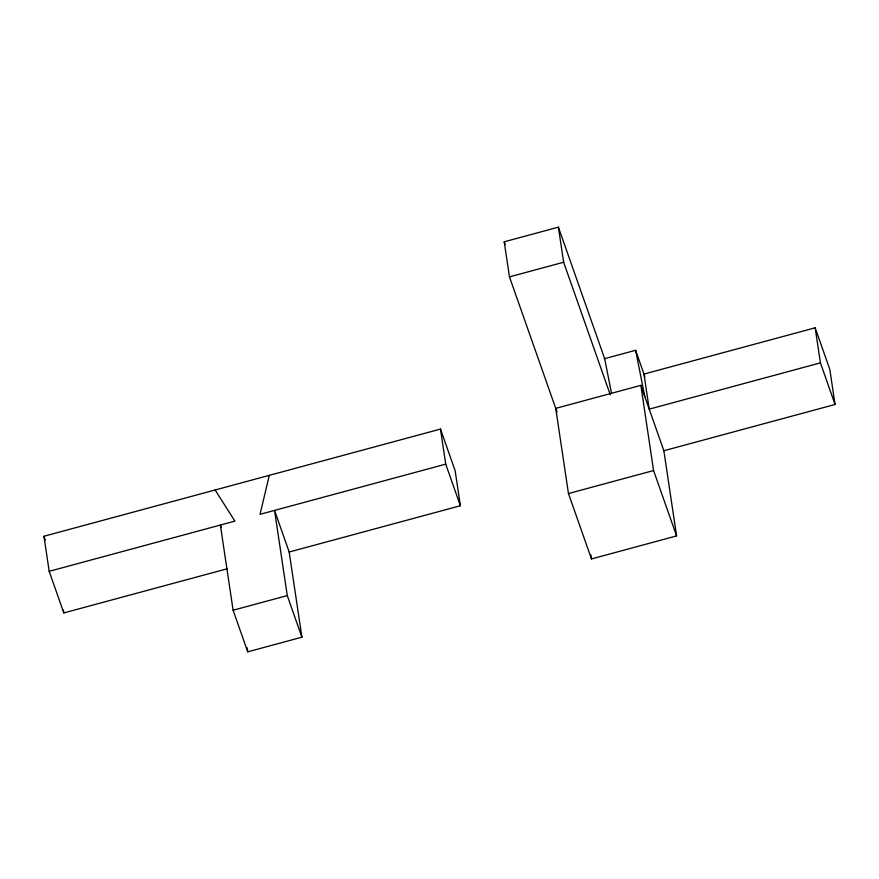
<?xml version="1.0" encoding="UTF-8"?>
<svg xmlns="http://www.w3.org/2000/svg" width="879" height="879" viewBox="0 0 879 879"><rect width="100%" height="100%" fill="white"/><g stroke="black" fill="none" stroke-linecap="round" stroke-linejoin="round"><path stroke-width="1.32" d="M269.304 475.341L260.03 514.336L445.73 464.145L440.489 429.073L43.95 536.256L49.191 571.328L63.826 612.927L227.145 568.79M557.044 412.086L509.468 276.874L504.227 241.802L558.396 227.167L604.664 358.665L611.465 393.001M509.468 276.874L563.637 262.239L558.396 227.167M604.192 358.786L635.616 350.292L644.867 376.597M815.174 327.801L643.977 374.069L649.218 409.142L820.415 362.873L815.174 327.801L829.809 369.4L835.05 404.483L663.832 450.751M640.857 385.365L555.737 408.372L568.471 493.548L591.479 558.934L676.588 535.926L663.865 450.751L640.857 385.365L653.58 470.551L676.588 535.926M49.191 571.328L234.891 521.126L215.135 489.977M289.158 552.023L460.376 505.744L455.135 470.672L440.489 429.073M568.471 493.548L653.58 470.551M233.111 610.235L287.279 595.588L274.545 510.413L289.18 552.023L301.915 637.198L247.746 651.833L233.111 610.235L220.376 525.049L221.266 527.576M820.415 362.873L835.05 404.483M563.637 262.239L610.213 394.605M504.227 241.802L505.139 244.384M445.73 464.145L460.376 505.744M287.279 595.588L301.915 637.198M43.95 536.256L45.279 540.036M635.616 350.292L644.779 396.517M590.875 554.88L591.479 558.934M247.142 647.779L247.746 651.833M63.431 610.235L63.826 612.927"/></g></svg>
